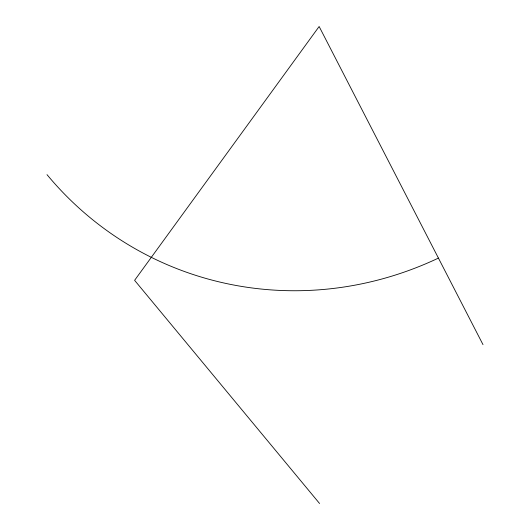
<?xml version="1.0" encoding="UTF-8"?>
<svg xmlns="http://www.w3.org/2000/svg" width="530" height="530" viewBox="0 0 530 530"><rect width="100%" height="100%" fill="white"/><g stroke="black" fill="none" stroke-linecap="round" stroke-linejoin="round"><path stroke-width="0.79" d="M319.57 503.5L134.6 280.33L319.139 26.5L482.996 344.626M438.423 258.097A347.316 332.787 -61.9 0 1 47.004 174.642"/></g></svg>
